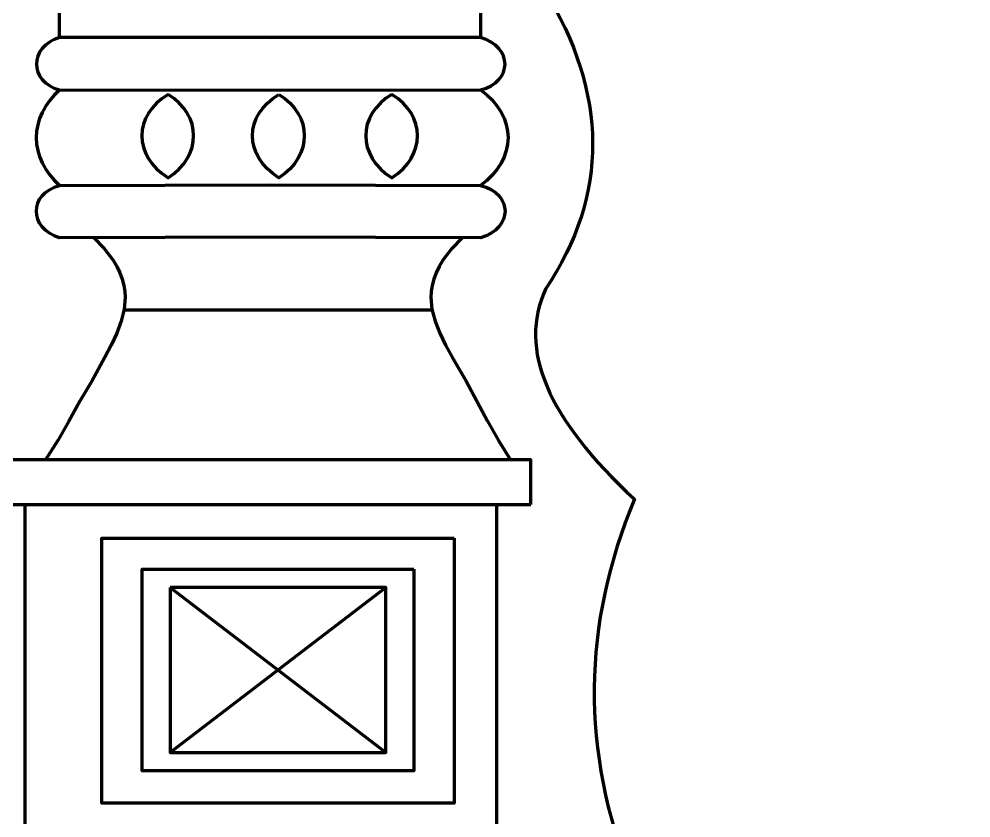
# Model space of a CAD drawing. Header units: millimetres. Extents: x -607 to 1451, y -798 to 283.
# Drawn here: x 371.41 to 386.65, y -699.78 to -686.98 of the extents above; entities that cross this region are included whole.
import ezdxf

# ---------------------------------------------------------------- set-up
doc = ezdxf.new("R2010")
doc.units = ezdxf.units.MM
doc.header["$MEASUREMENT"] = 0
doc.layers.add('layer 1', color=7, linetype='Continuous')

msp = doc.modelspace()

# ---------------------------------------------------------------- linework, layer by layer
at = {"layer": 'layer 1', "color": 242, "lineweight": 100}
msp.add_open_spline([(351.9483, -627.5361), (352.855, -627.7111), (354.0205, -628.4285), (355.4453, -629.6881), (355.4453, -629.6881), (358.411, -629.7307), (360.8318, -630.8068), (362.708, -632.9161), (362.708, -632.9161), (363.9033, -631.6333), (366.6291, -632.261), (370.8855, -634.7991), (370.8855, -634.7991), (373.2627, -634.0767), (375.6297, -635.1888), (377.9869, -638.1346), (377.9869, -638.1346), (379.2325, -637.4193), (380.5593, -637.1325), (381.968, -637.2738), (381.968, -637.2738), (383.305, -637.0509), (384.5959, -637.6786), (385.8415, -639.1567), (385.8415, -639.1567), (386.6541, -640.6716), (386.2237, -642.0527), (384.5504, -643.2993), (384.5504, -643.2993), (382.3628, -647.9976), (381.2686, -650.3469), (381.2686, -650.3469), (381.2686, -650.3469), (380.4079, -650.311), (379.9774, -650.2931), (379.9774, -650.2931), (379.9774, -650.2931), (379.9416, -652.1938), (379.9236, -653.1443), (379.9236, -653.1443), (379.9236, -653.1443), (381.5377, -653.1443), (382.3446, -653.1443), (382.3446, -653.1443), (382.3446, -653.1443), (380.1895, -656.34), (379.3645, -658.4829), (379.87, -659.5733), (379.87, -659.5733), (379.8341, -677.524), (379.8162, -686.4993), (379.8162, -686.4993), (379.8162, -686.4993), (380.8475, -688.1898), (380.8565, -689.7948), (379.8431, -691.3142), (379.8431, -691.3142), (379.3993, -692.269), (379.8745, -693.3898), (381.2688, -694.6767), (381.2688, -694.6767), (380.426, -696.6808), (380.4078, -698.7073), (381.215, -700.7559), (381.215, -700.7559), (380.7611, -705.5632), (378.6986, -708.827), (375.0281, -710.5473), (375.0281, -710.5473), (372.2888, -709.6156), (370.4417, -707.0513), (369.4868, -702.854), (369.4868, -702.854), (357.6152, -702.7464), (351.6793, -702.6928), (351.6793, -702.6928)], degree=3, knots=[0, 0, 0, 0, 0.05, 0.05, 0.05, 0.05, 0.1, 0.1, 0.1, 0.1, 0.15, 0.15, 0.15, 0.15, 0.2, 0.2, 0.2, 0.2, 0.25, 0.25, 0.25, 0.25, 0.3, 0.3, 0.3, 0.3, 0.35, 0.35, 0.35, 0.35, 0.4, 0.4, 0.4, 0.4, 0.45, 0.45, 0.45, 0.45, 0.5, 0.5, 0.5, 0.5, 0.55, 0.55, 0.55, 0.55, 0.6, 0.6, 0.6, 0.6, 0.65, 0.65, 0.65, 0.65, 0.7, 0.7, 0.7, 0.7, 0.75, 0.75, 0.75, 0.75, 0.8, 0.8, 0.8, 0.8, 0.85, 0.85, 0.85, 0.85, 0.9, 0.9, 0.9, 0.9, 1, 1, 1, 1], dxfattribs=at)
at = {"layer": 'layer 1', "lineweight": 100}
for points, knots in [([(378.7994, -687.281), (378.7994, -687.281), (372.0612, -687.281), (372.0612, -687.281), (372.0612, -687.281), (372.0612, -687.281), (372.0612, -661.7384), (372.0612, -661.7384), (372.0612, -661.7384), (372.0612, -661.7384), (378.7992, -661.7384), (378.7992, -661.7384), (378.7992, -661.7384), (378.7992, -661.7384), (378.7992, -687.281), (378.7992, -687.281)], [0, 0, 0, 0, 0.2, 0.2, 0.2, 0.2, 0.4, 0.4, 0.4, 0.4, 0.6, 0.6, 0.6, 0.6, 1, 1, 1, 1]), ([(372.0612, -687.281), (372.0612, -687.281), (375.4373, -687.2882), (375.4373, -687.2882), (375.4373, -687.2882), (375.4373, -687.2882), (378.7992, -687.281), (378.7992, -687.281), (378.7992, -687.281), (378.7992, -687.281), (378.8918, -687.3131), (378.8918, -687.3131), (378.8918, -687.3131), (378.8918, -687.3131), (378.972, -687.3536), (378.972, -687.3536), (378.972, -687.3536), (378.972, -687.3536), (379.0399, -687.4015), (379.0399, -687.4015), (379.0399, -687.4015), (379.0399, -687.4015), (379.0953, -687.4555), (379.0953, -687.4555), (379.0953, -687.4555), (379.0953, -687.4555), (379.1386, -687.5143), (379.1386, -687.5143), (379.1386, -687.5143), (379.1386, -687.5143), (379.1694, -687.5767), (379.1694, -687.5767), (379.1694, -687.5767), (379.1694, -687.5767), (379.1879, -687.6413), (379.1879, -687.6413), (379.1879, -687.6413), (379.1879, -687.6413), (379.1941, -687.7071), (379.1941, -687.7071), (379.1941, -687.7071), (379.1941, -687.7071), (379.1879, -687.7726), (379.1879, -687.7726), (379.1879, -687.7726), (379.1879, -687.7726), (379.1694, -687.8366), (379.1694, -687.8366), (379.1694, -687.8366), (379.1694, -687.8366), (379.1386, -687.8981), (379.1386, -687.8981), (379.1386, -687.8981), (379.1386, -687.8981), (379.0953, -687.9554), (379.0953, -687.9554), (379.0953, -687.9554), (379.0953, -687.9554), (379.0399, -688.0075), (379.0399, -688.0075), (379.0399, -688.0075), (379.0399, -688.0075), (378.972, -688.0532), (378.972, -688.0532), (378.972, -688.0532), (378.972, -688.0532), (378.8918, -688.0912), (378.8918, -688.0912), (378.8918, -688.0912), (378.8918, -688.0912), (378.7992, -688.12), (378.7992, -688.12), (378.7992, -688.12), (378.7992, -688.12), (375.4373, -688.126), (375.4373, -688.126), (375.4373, -688.126), (375.4373, -688.126), (372.0612, -688.12), (372.0612, -688.12), (372.0612, -688.12), (372.0612, -688.12), (371.9744, -688.0901), (371.9744, -688.0901), (371.9744, -688.0901), (371.9744, -688.0901), (371.8991, -688.0515), (371.8991, -688.0515), (371.8991, -688.0515), (371.8991, -688.0515), (371.8354, -688.0055), (371.8354, -688.0055), (371.8354, -688.0055), (371.8354, -688.0055), (371.7832, -687.9533), (371.7832, -687.9533), (371.7832, -687.9533), (371.7832, -687.9533), (371.7428, -687.8962), (371.7428, -687.8962), (371.7428, -687.8962), (371.7428, -687.8962), (371.7137, -687.8354), (371.7137, -687.8354), (371.7137, -687.8354), (371.7137, -687.8354), (371.6964, -687.772), (371.6964, -687.772), (371.6964, -687.772), (371.6964, -687.772), (371.6906, -687.7071), (371.6906, -687.7071), (371.6906, -687.7071), (371.6906, -687.7071), (371.6964, -687.642), (371.6964, -687.642), (371.6964, -687.642), (371.6964, -687.642), (371.7137, -687.578), (371.7137, -687.578), (371.7137, -687.578), (371.7137, -687.578), (371.7428, -687.5161), (371.7428, -687.5161), (371.7428, -687.5161), (371.7428, -687.5161), (371.7832, -687.4576), (371.7832, -687.4576), (371.7832, -687.4576), (371.7832, -687.4576), (371.8354, -687.4036), (371.8354, -687.4036), (371.8354, -687.4036), (371.8354, -687.4036), (371.8991, -687.3553), (371.8991, -687.3553), (371.8991, -687.3553), (371.8991, -687.3553), (371.9744, -687.3142), (371.9744, -687.3142), (371.9744, -687.3142), (371.9744, -687.3142), (372.0612, -687.281), (372.0612, -687.281)], [0, 0, 0, 0, 0.027027, 0.027027, 0.027027, 0.027027, 0.0540541, 0.0540541, 0.0540541, 0.0540541, 0.0810811, 0.0810811, 0.0810811, 0.0810811, 0.1081081, 0.1081081, 0.1081081, 0.1081081, 0.1351351, 0.1351351, 0.1351351, 0.1351351, 0.1621622, 0.1621622, 0.1621622, 0.1621622, 0.1891892, 0.1891892, 0.1891892, 0.1891892, 0.2162162, 0.2162162, 0.2162162, 0.2162162, 0.2432432, 0.2432432, 0.2432432, 0.2432432, 0.2702703, 0.2702703, 0.2702703, 0.2702703, 0.2972973, 0.2972973, 0.2972973, 0.2972973, 0.3243243, 0.3243243, 0.3243243, 0.3243243, 0.3513514, 0.3513514, 0.3513514, 0.3513514, 0.3783784, 0.3783784, 0.3783784, 0.3783784, 0.4054054, 0.4054054, 0.4054054, 0.4054054, 0.4324324, 0.4324324, 0.4324324, 0.4324324, 0.4594595, 0.4594595, 0.4594595, 0.4594595, 0.4864865, 0.4864865, 0.4864865, 0.4864865, 0.5135135, 0.5135135, 0.5135135, 0.5135135, 0.5405405, 0.5405405, 0.5405405, 0.5405405, 0.5675676, 0.5675676, 0.5675676, 0.5675676, 0.5945946, 0.5945946, 0.5945946, 0.5945946, 0.6216216, 0.6216216, 0.6216216, 0.6216216, 0.6486486, 0.6486486, 0.6486486, 0.6486486, 0.6756757, 0.6756757, 0.6756757, 0.6756757, 0.7027027, 0.7027027, 0.7027027, 0.7027027, 0.7297297, 0.7297297, 0.7297297, 0.7297297, 0.7567568, 0.7567568, 0.7567568, 0.7567568, 0.7837838, 0.7837838, 0.7837838, 0.7837838, 0.8108108, 0.8108108, 0.8108108, 0.8108108, 0.8378378, 0.8378378, 0.8378378, 0.8378378, 0.8648649, 0.8648649, 0.8648649, 0.8648649, 0.8918919, 0.8918919, 0.8918919, 0.8918919, 0.9189189, 0.9189189, 0.9189189, 0.9189189, 0.9459459, 0.9459459, 0.9459459, 0.9459459, 1, 1, 1, 1]), ([(372.0612, -688.12), (372.0612, -688.12), (371.9742, -688.2044), (371.9742, -688.2044), (371.9742, -688.2044), (371.9742, -688.2044), (371.8988, -688.2932), (371.8988, -688.2932), (371.8988, -688.2932), (371.8988, -688.2932), (371.835, -688.3858), (371.835, -688.3858), (371.835, -688.3858), (371.835, -688.3858), (371.7828, -688.4816), (371.7828, -688.4816), (371.7828, -688.4816), (371.7828, -688.4816), (371.7422, -688.58), (371.7422, -688.58), (371.7422, -688.58), (371.7422, -688.58), (371.7132, -688.6804), (371.7132, -688.6804), (371.7132, -688.6804), (371.7132, -688.6804), (371.6958, -688.782), (371.6958, -688.782), (371.6958, -688.782), (371.6958, -688.782), (371.69, -688.8843), (371.69, -688.8843), (371.69, -688.8843), (371.69, -688.8843), (371.6958, -688.9867), (371.6958, -688.9867), (371.6958, -688.9867), (371.6958, -688.9867), (371.7132, -689.0884), (371.7132, -689.0884), (371.7132, -689.0884), (371.7132, -689.0884), (371.7422, -689.1888), (371.7422, -689.1888), (371.7422, -689.1888), (371.7422, -689.1888), (371.7828, -689.2875), (371.7828, -689.2875), (371.7828, -689.2875), (371.7828, -689.2875), (371.835, -689.3835), (371.835, -689.3835), (371.835, -689.3835), (371.835, -689.3835), (371.8988, -689.4764), (371.8988, -689.4764), (371.8988, -689.4764), (371.8988, -689.4764), (371.9742, -689.5656), (371.9742, -689.5656), (371.9742, -689.5656), (371.9742, -689.5656), (372.0612, -689.6502), (372.0612, -689.6502)], [0, 0, 0, 0, 0.0588235, 0.0588235, 0.0588235, 0.0588235, 0.1176471, 0.1176471, 0.1176471, 0.1176471, 0.1764706, 0.1764706, 0.1764706, 0.1764706, 0.2352941, 0.2352941, 0.2352941, 0.2352941, 0.2941176, 0.2941176, 0.2941176, 0.2941176, 0.3529412, 0.3529412, 0.3529412, 0.3529412, 0.4117647, 0.4117647, 0.4117647, 0.4117647, 0.4705882, 0.4705882, 0.4705882, 0.4705882, 0.5294118, 0.5294118, 0.5294118, 0.5294118, 0.5882353, 0.5882353, 0.5882353, 0.5882353, 0.6470588, 0.6470588, 0.6470588, 0.6470588, 0.7058824, 0.7058824, 0.7058824, 0.7058824, 0.7647059, 0.7647059, 0.7647059, 0.7647059, 0.8235294, 0.8235294, 0.8235294, 0.8235294, 0.8823529, 0.8823529, 0.8823529, 0.8823529, 1, 1, 1, 1]), ([(373.8021, -688.1942), (373.8021, -688.1942), (373.8974, -688.2603), (373.8974, -688.2603), (373.8974, -688.2603), (373.8974, -688.2603), (373.9799, -688.3329), (373.9799, -688.3329), (373.9799, -688.3329), (373.9799, -688.3329), (374.0497, -688.411), (374.0497, -688.411), (374.0497, -688.411), (374.0497, -688.411), (374.1068, -688.4938), (374.1068, -688.4938), (374.1068, -688.4938), (374.1068, -688.4938), (374.1513, -688.5804), (374.1513, -688.5804), (374.1513, -688.5804), (374.1513, -688.5804), (374.183, -688.67), (374.183, -688.67), (374.183, -688.67), (374.183, -688.67), (374.2021, -688.7615), (374.2021, -688.7615), (374.2021, -688.7615), (374.2021, -688.7615), (374.2084, -688.8541), (374.2084, -688.8541), (374.2084, -688.8541), (374.2084, -688.8541), (374.2021, -688.9468), (374.2021, -688.9468), (374.2021, -688.9468), (374.2021, -688.9468), (374.183, -689.0389), (374.183, -689.0389), (374.183, -689.0389), (374.183, -689.0389), (374.1513, -689.1294), (374.1513, -689.1294), (374.1513, -689.1294), (374.1513, -689.1294), (374.1068, -689.2174), (374.1068, -689.2174), (374.1068, -689.2174), (374.1068, -689.2174), (374.0497, -689.3021), (374.0497, -689.3021), (374.0497, -689.3021), (374.0497, -689.3021), (373.9799, -689.3824), (373.9799, -689.3824), (373.9799, -689.3824), (373.9799, -689.3824), (373.8974, -689.4576), (373.8974, -689.4576), (373.8974, -689.4576), (373.8974, -689.4576), (373.8021, -689.5268), (373.8021, -689.5268), (373.8021, -689.5268), (373.8021, -689.5268), (373.7027, -689.4576), (373.7027, -689.4576), (373.7027, -689.4576), (373.7027, -689.4576), (373.6165, -689.3824), (373.6165, -689.3824), (373.6165, -689.3824), (373.6165, -689.3824), (373.5437, -689.3021), (373.5437, -689.3021), (373.5437, -689.3021), (373.5437, -689.3021), (373.4839, -689.2174), (373.4839, -689.2174), (373.4839, -689.2174), (373.4839, -689.2174), (373.4375, -689.1294), (373.4375, -689.1294), (373.4375, -689.1294), (373.4375, -689.1294), (373.4044, -689.0389), (373.4044, -689.0389), (373.4044, -689.0389), (373.4044, -689.0389), (373.3846, -688.9468), (373.3846, -688.9468), (373.3846, -688.9468), (373.3846, -688.9468), (373.3778, -688.8541), (373.3778, -688.8541), (373.3778, -688.8541), (373.3778, -688.8541), (373.3846, -688.7615), (373.3846, -688.7615), (373.3846, -688.7615), (373.3846, -688.7615), (373.4044, -688.67), (373.4044, -688.67), (373.4044, -688.67), (373.4044, -688.67), (373.4375, -688.5804), (373.4375, -688.5804), (373.4375, -688.5804), (373.4375, -688.5804), (373.4839, -688.4938), (373.4839, -688.4938), (373.4839, -688.4938), (373.4839, -688.4938), (373.5437, -688.411), (373.5437, -688.411), (373.5437, -688.411), (373.5437, -688.411), (373.6165, -688.3329), (373.6165, -688.3329), (373.6165, -688.3329), (373.6165, -688.3329), (373.7027, -688.2603), (373.7027, -688.2603), (373.7027, -688.2603), (373.7027, -688.2603), (373.8021, -688.1942), (373.8021, -688.1942)], [0, 0, 0, 0, 0.030303, 0.030303, 0.030303, 0.030303, 0.0606061, 0.0606061, 0.0606061, 0.0606061, 0.0909091, 0.0909091, 0.0909091, 0.0909091, 0.1212121, 0.1212121, 0.1212121, 0.1212121, 0.1515152, 0.1515152, 0.1515152, 0.1515152, 0.1818182, 0.1818182, 0.1818182, 0.1818182, 0.2121212, 0.2121212, 0.2121212, 0.2121212, 0.2424242, 0.2424242, 0.2424242, 0.2424242, 0.2727273, 0.2727273, 0.2727273, 0.2727273, 0.3030303, 0.3030303, 0.3030303, 0.3030303, 0.3333333, 0.3333333, 0.3333333, 0.3333333, 0.3636364, 0.3636364, 0.3636364, 0.3636364, 0.3939394, 0.3939394, 0.3939394, 0.3939394, 0.4242424, 0.4242424, 0.4242424, 0.4242424, 0.4545455, 0.4545455, 0.4545455, 0.4545455, 0.4848485, 0.4848485, 0.4848485, 0.4848485, 0.5151515, 0.5151515, 0.5151515, 0.5151515, 0.5454545, 0.5454545, 0.5454545, 0.5454545, 0.5757576, 0.5757576, 0.5757576, 0.5757576, 0.6060606, 0.6060606, 0.6060606, 0.6060606, 0.6363636, 0.6363636, 0.6363636, 0.6363636, 0.6666667, 0.6666667, 0.6666667, 0.6666667, 0.6969697, 0.6969697, 0.6969697, 0.6969697, 0.7272727, 0.7272727, 0.7272727, 0.7272727, 0.7575758, 0.7575758, 0.7575758, 0.7575758, 0.7878788, 0.7878788, 0.7878788, 0.7878788, 0.8181818, 0.8181818, 0.8181818, 0.8181818, 0.8484848, 0.8484848, 0.8484848, 0.8484848, 0.8787879, 0.8787879, 0.8787879, 0.8787879, 0.9090909, 0.9090909, 0.9090909, 0.9090909, 0.9393939, 0.9393939, 0.9393939, 0.9393939, 1, 1, 1, 1]), ([(375.5754, -688.1942), (375.5754, -688.1942), (375.6702, -688.2603), (375.6702, -688.2603), (375.6702, -688.2603), (375.6702, -688.2603), (375.7523, -688.3329), (375.7523, -688.3329), (375.7523, -688.3329), (375.7523, -688.3329), (375.822, -688.411), (375.822, -688.411), (375.822, -688.411), (375.822, -688.411), (375.8789, -688.4938), (375.8789, -688.4938), (375.8789, -688.4938), (375.8789, -688.4938), (375.9231, -688.5804), (375.9231, -688.5804), (375.9231, -688.5804), (375.9231, -688.5804), (375.9549, -688.67), (375.9549, -688.67), (375.9549, -688.67), (375.9549, -688.67), (375.9738, -688.7615), (375.9738, -688.7615), (375.9738, -688.7615), (375.9738, -688.7615), (375.9801, -688.8541), (375.9801, -688.8541), (375.9801, -688.8541), (375.9801, -688.8541), (375.9738, -688.9468), (375.9738, -688.9468), (375.9738, -688.9468), (375.9738, -688.9468), (375.9549, -689.0389), (375.9549, -689.0389), (375.9549, -689.0389), (375.9549, -689.0389), (375.9231, -689.1294), (375.9231, -689.1294), (375.9231, -689.1294), (375.9231, -689.1294), (375.8789, -689.2174), (375.8789, -689.2174), (375.8789, -689.2174), (375.8789, -689.2174), (375.822, -689.3021), (375.822, -689.3021), (375.822, -689.3021), (375.822, -689.3021), (375.7523, -689.3824), (375.7523, -689.3824), (375.7523, -689.3824), (375.7523, -689.3824), (375.6702, -689.4576), (375.6702, -689.4576), (375.6702, -689.4576), (375.6702, -689.4576), (375.5753, -689.5268), (375.5753, -689.5268), (375.5753, -689.5268), (375.5753, -689.5268), (375.4755, -689.4576), (375.4755, -689.4576), (375.4755, -689.4576), (375.4755, -689.4576), (375.389, -689.3824), (375.389, -689.3824), (375.389, -689.3824), (375.389, -689.3824), (375.3159, -689.3021), (375.3159, -689.3021), (375.3159, -689.3021), (375.3159, -689.3021), (375.256, -689.2174), (375.256, -689.2174), (375.256, -689.2174), (375.256, -689.2174), (375.2094, -689.1294), (375.2094, -689.1294), (375.2094, -689.1294), (375.2094, -689.1294), (375.1762, -689.0389), (375.1762, -689.0389), (375.1762, -689.0389), (375.1762, -689.0389), (375.1562, -688.9468), (375.1562, -688.9468), (375.1562, -688.9468), (375.1562, -688.9468), (375.1495, -688.8541), (375.1495, -688.8541), (375.1495, -688.8541), (375.1495, -688.8541), (375.1562, -688.7615), (375.1562, -688.7615), (375.1562, -688.7615), (375.1562, -688.7615), (375.1762, -688.67), (375.1762, -688.67), (375.1762, -688.67), (375.1762, -688.67), (375.2094, -688.5804), (375.2094, -688.5804), (375.2094, -688.5804), (375.2094, -688.5804), (375.256, -688.4938), (375.256, -688.4938), (375.256, -688.4938), (375.256, -688.4938), (375.3159, -688.411), (375.3159, -688.411), (375.3159, -688.411), (375.3159, -688.411), (375.389, -688.3329), (375.389, -688.3329), (375.389, -688.3329), (375.389, -688.3329), (375.4755, -688.2603), (375.4755, -688.2603), (375.4755, -688.2603), (375.4755, -688.2603), (375.5753, -688.1942), (375.5753, -688.1942)], [0, 0, 0, 0, 0.030303, 0.030303, 0.030303, 0.030303, 0.0606061, 0.0606061, 0.0606061, 0.0606061, 0.0909091, 0.0909091, 0.0909091, 0.0909091, 0.1212121, 0.1212121, 0.1212121, 0.1212121, 0.1515152, 0.1515152, 0.1515152, 0.1515152, 0.1818182, 0.1818182, 0.1818182, 0.1818182, 0.2121212, 0.2121212, 0.2121212, 0.2121212, 0.2424242, 0.2424242, 0.2424242, 0.2424242, 0.2727273, 0.2727273, 0.2727273, 0.2727273, 0.3030303, 0.3030303, 0.3030303, 0.3030303, 0.3333333, 0.3333333, 0.3333333, 0.3333333, 0.3636364, 0.3636364, 0.3636364, 0.3636364, 0.3939394, 0.3939394, 0.3939394, 0.3939394, 0.4242424, 0.4242424, 0.4242424, 0.4242424, 0.4545455, 0.4545455, 0.4545455, 0.4545455, 0.4848485, 0.4848485, 0.4848485, 0.4848485, 0.5151515, 0.5151515, 0.5151515, 0.5151515, 0.5454545, 0.5454545, 0.5454545, 0.5454545, 0.5757576, 0.5757576, 0.5757576, 0.5757576, 0.6060606, 0.6060606, 0.6060606, 0.6060606, 0.6363636, 0.6363636, 0.6363636, 0.6363636, 0.6666667, 0.6666667, 0.6666667, 0.6666667, 0.6969697, 0.6969697, 0.6969697, 0.6969697, 0.7272727, 0.7272727, 0.7272727, 0.7272727, 0.7575758, 0.7575758, 0.7575758, 0.7575758, 0.7878788, 0.7878788, 0.7878788, 0.7878788, 0.8181818, 0.8181818, 0.8181818, 0.8181818, 0.8484848, 0.8484848, 0.8484848, 0.8484848, 0.8787879, 0.8787879, 0.8787879, 0.8787879, 0.9090909, 0.9090909, 0.9090909, 0.9090909, 0.9393939, 0.9393939, 0.9393939, 0.9393939, 1, 1, 1, 1]), ([(377.3807, -688.1942), (377.3807, -688.1942), (377.4777, -688.2603), (377.4777, -688.2603), (377.4777, -688.2603), (377.4777, -688.2603), (377.5617, -688.3329), (377.5617, -688.3329), (377.5617, -688.3329), (377.5617, -688.3329), (377.6327, -688.411), (377.6327, -688.411), (377.6327, -688.411), (377.6327, -688.411), (377.6909, -688.4938), (377.6909, -688.4938), (377.6909, -688.4938), (377.6909, -688.4938), (377.7361, -688.5804), (377.7361, -688.5804), (377.7361, -688.5804), (377.7361, -688.5804), (377.7685, -688.67), (377.7685, -688.67), (377.7685, -688.67), (377.7685, -688.67), (377.7878, -688.7615), (377.7878, -688.7615), (377.7878, -688.7615), (377.7878, -688.7615), (377.7942, -688.8541), (377.7942, -688.8541), (377.7942, -688.8541), (377.7942, -688.8541), (377.7878, -688.9468), (377.7878, -688.9468), (377.7878, -688.9468), (377.7878, -688.9468), (377.7685, -689.0389), (377.7685, -689.0389), (377.7685, -689.0389), (377.7685, -689.0389), (377.7361, -689.1294), (377.7361, -689.1294), (377.7361, -689.1294), (377.7361, -689.1294), (377.6909, -689.2174), (377.6909, -689.2174), (377.6909, -689.2174), (377.6909, -689.2174), (377.6327, -689.3021), (377.6327, -689.3021), (377.6327, -689.3021), (377.6327, -689.3021), (377.5617, -689.3824), (377.5617, -689.3824), (377.5617, -689.3824), (377.5617, -689.3824), (377.4777, -689.4576), (377.4777, -689.4576), (377.4777, -689.4576), (377.4777, -689.4576), (377.3807, -689.5268), (377.3807, -689.5268), (377.3807, -689.5268), (377.3807, -689.5268), (377.2829, -689.4576), (377.2829, -689.4576), (377.2829, -689.4576), (377.2829, -689.4576), (377.1983, -689.3824), (377.1983, -689.3824), (377.1983, -689.3824), (377.1983, -689.3824), (377.1266, -689.3021), (377.1266, -689.3021), (377.1266, -689.3021), (377.1266, -689.3021), (377.068, -689.2174), (377.068, -689.2174), (377.068, -689.2174), (377.068, -689.2174), (377.0223, -689.1294), (377.0223, -689.1294), (377.0223, -689.1294), (377.0223, -689.1294), (376.9898, -689.0389), (376.9898, -689.0389), (376.9898, -689.0389), (376.9898, -689.0389), (376.9702, -688.9468), (376.9702, -688.9468), (376.9702, -688.9468), (376.9702, -688.9468), (376.9637, -688.8541), (376.9637, -688.8541), (376.9637, -688.8541), (376.9637, -688.8541), (376.9702, -688.7615), (376.9702, -688.7615), (376.9702, -688.7615), (376.9702, -688.7615), (376.9898, -688.67), (376.9898, -688.67), (376.9898, -688.67), (376.9898, -688.67), (377.0223, -688.5804), (377.0223, -688.5804), (377.0223, -688.5804), (377.0223, -688.5804), (377.068, -688.4938), (377.068, -688.4938), (377.068, -688.4938), (377.068, -688.4938), (377.1266, -688.411), (377.1266, -688.411), (377.1266, -688.411), (377.1266, -688.411), (377.1983, -688.3329), (377.1983, -688.3329), (377.1983, -688.3329), (377.1983, -688.3329), (377.2829, -688.2603), (377.2829, -688.2603), (377.2829, -688.2603), (377.2829, -688.2603), (377.3807, -688.1942), (377.3807, -688.1942)], [0, 0, 0, 0, 0.030303, 0.030303, 0.030303, 0.030303, 0.0606061, 0.0606061, 0.0606061, 0.0606061, 0.0909091, 0.0909091, 0.0909091, 0.0909091, 0.1212121, 0.1212121, 0.1212121, 0.1212121, 0.1515152, 0.1515152, 0.1515152, 0.1515152, 0.1818182, 0.1818182, 0.1818182, 0.1818182, 0.2121212, 0.2121212, 0.2121212, 0.2121212, 0.2424242, 0.2424242, 0.2424242, 0.2424242, 0.2727273, 0.2727273, 0.2727273, 0.2727273, 0.3030303, 0.3030303, 0.3030303, 0.3030303, 0.3333333, 0.3333333, 0.3333333, 0.3333333, 0.3636364, 0.3636364, 0.3636364, 0.3636364, 0.3939394, 0.3939394, 0.3939394, 0.3939394, 0.4242424, 0.4242424, 0.4242424, 0.4242424, 0.4545455, 0.4545455, 0.4545455, 0.4545455, 0.4848485, 0.4848485, 0.4848485, 0.4848485, 0.5151515, 0.5151515, 0.5151515, 0.5151515, 0.5454545, 0.5454545, 0.5454545, 0.5454545, 0.5757576, 0.5757576, 0.5757576, 0.5757576, 0.6060606, 0.6060606, 0.6060606, 0.6060606, 0.6363636, 0.6363636, 0.6363636, 0.6363636, 0.6666667, 0.6666667, 0.6666667, 0.6666667, 0.6969697, 0.6969697, 0.6969697, 0.6969697, 0.7272727, 0.7272727, 0.7272727, 0.7272727, 0.7575758, 0.7575758, 0.7575758, 0.7575758, 0.7878788, 0.7878788, 0.7878788, 0.7878788, 0.8181818, 0.8181818, 0.8181818, 0.8181818, 0.8484848, 0.8484848, 0.8484848, 0.8484848, 0.8787879, 0.8787879, 0.8787879, 0.8787879, 0.9090909, 0.9090909, 0.9090909, 0.9090909, 0.9393939, 0.9393939, 0.9393939, 0.9393939, 1, 1, 1, 1]), ([(378.7994, -688.12), (378.7994, -688.12), (378.9031, -688.2006), (378.9031, -688.2006), (378.9031, -688.2006), (378.9031, -688.2006), (378.993, -688.2871), (378.993, -688.2871), (378.993, -688.2871), (378.993, -688.2871), (379.0691, -688.3788), (379.0691, -688.3788), (379.0691, -688.3788), (379.0691, -688.3788), (379.1313, -688.4748), (379.1313, -688.4748), (379.1313, -688.4748), (379.1313, -688.4748), (379.1797, -688.5741), (379.1797, -688.5741), (379.1797, -688.5741), (379.1797, -688.5741), (379.2145, -688.6761), (379.2145, -688.6761), (379.2145, -688.6761), (379.2145, -688.6761), (379.2351, -688.7798), (379.2351, -688.7798), (379.2351, -688.7798), (379.2351, -688.7798), (379.2421, -688.8843), (379.2421, -688.8843), (379.2421, -688.8843), (379.2421, -688.8843), (379.2351, -688.9889), (379.2351, -688.9889), (379.2351, -688.9889), (379.2351, -688.9889), (379.2145, -689.0927), (379.2145, -689.0927), (379.2145, -689.0927), (379.2145, -689.0927), (379.1797, -689.1947), (379.1797, -689.1947), (379.1797, -689.1947), (379.1797, -689.1947), (379.1313, -689.2943), (379.1313, -689.2943), (379.1313, -689.2943), (379.1313, -689.2943), (379.0691, -689.3905), (379.0691, -689.3905), (379.0691, -689.3905), (379.0691, -689.3905), (378.993, -689.4824), (378.993, -689.4824), (378.993, -689.4824), (378.993, -689.4824), (378.9031, -689.5693), (378.9031, -689.5693), (378.9031, -689.5693), (378.9031, -689.5693), (378.7992, -689.6502), (378.7992, -689.6502)], [0, 0, 0, 0, 0.0588235, 0.0588235, 0.0588235, 0.0588235, 0.1176471, 0.1176471, 0.1176471, 0.1176471, 0.1764706, 0.1764706, 0.1764706, 0.1764706, 0.2352941, 0.2352941, 0.2352941, 0.2352941, 0.2941176, 0.2941176, 0.2941176, 0.2941176, 0.3529412, 0.3529412, 0.3529412, 0.3529412, 0.4117647, 0.4117647, 0.4117647, 0.4117647, 0.4705882, 0.4705882, 0.4705882, 0.4705882, 0.5294118, 0.5294118, 0.5294118, 0.5294118, 0.5882353, 0.5882353, 0.5882353, 0.5882353, 0.6470588, 0.6470588, 0.6470588, 0.6470588, 0.7058824, 0.7058824, 0.7058824, 0.7058824, 0.7647059, 0.7647059, 0.7647059, 0.7647059, 0.8235294, 0.8235294, 0.8235294, 0.8235294, 0.8823529, 0.8823529, 0.8823529, 0.8823529, 1, 1, 1, 1]), ([(372.0612, -689.6501), (372.0612, -689.6501), (375.4373, -689.6426), (375.4373, -689.6426), (375.4373, -689.6426), (375.4373, -689.6426), (378.7992, -689.6502), (378.7992, -689.6502), (378.7992, -689.6502), (378.7992, -689.6502), (378.8918, -689.6787), (378.8918, -689.6787), (378.8918, -689.6787), (378.8918, -689.6787), (378.972, -689.7163), (378.972, -689.7163), (378.972, -689.7163), (378.972, -689.7163), (379.0399, -689.7617), (379.0399, -689.7617), (379.0399, -689.7617), (379.0399, -689.7617), (379.0953, -689.8136), (379.0953, -689.8136), (379.0953, -689.8136), (379.0953, -689.8136), (379.1386, -689.8709), (379.1386, -689.8709), (379.1386, -689.8709), (379.1386, -689.8709), (379.1694, -689.9321), (379.1694, -689.9321), (379.1694, -689.9321), (379.1694, -689.9321), (379.1879, -689.996), (379.1879, -689.996), (379.1879, -689.996), (379.1879, -689.996), (379.1941, -690.0615), (379.1941, -690.0615), (379.1941, -690.0615), (379.1941, -690.0615), (379.1879, -690.1273), (379.1879, -690.1273), (379.1879, -690.1273), (379.1879, -690.1273), (379.1694, -690.192), (379.1694, -690.192), (379.1694, -690.192), (379.1694, -690.192), (379.1386, -690.2546), (379.1386, -690.2546), (379.1386, -690.2546), (379.1386, -690.2546), (379.0953, -690.3135), (379.0953, -690.3135), (379.0953, -690.3135), (379.0953, -690.3135), (379.0399, -690.3678), (379.0399, -690.3678), (379.0399, -690.3678), (379.0399, -690.3678), (378.972, -690.416), (378.972, -690.416), (378.972, -690.416), (378.972, -690.416), (378.8918, -690.4569), (378.8918, -690.4569), (378.8918, -690.4569), (378.8918, -690.4569), (378.7992, -690.4892), (378.7992, -690.4892), (378.7992, -690.4892), (378.7992, -690.4892), (375.4373, -690.4804), (375.4373, -690.4804), (375.4373, -690.4804), (375.4373, -690.4804), (372.0612, -690.4892), (372.0612, -690.4892), (372.0612, -690.4892), (372.0612, -690.4892), (371.9744, -690.4558), (371.9744, -690.4558), (371.9744, -690.4558), (371.9744, -690.4558), (371.8991, -690.4142), (371.8991, -690.4142), (371.8991, -690.4142), (371.8991, -690.4142), (371.8354, -690.3657), (371.8354, -690.3657), (371.8354, -690.3657), (371.8354, -690.3657), (371.7832, -690.3115), (371.7832, -690.3115), (371.7832, -690.3115), (371.7832, -690.3115), (371.7428, -690.2528), (371.7428, -690.2528), (371.7428, -690.2528), (371.7428, -690.2528), (371.7137, -690.1907), (371.7137, -690.1907), (371.7137, -690.1907), (371.7137, -690.1907), (371.6964, -690.1266), (371.6964, -690.1266), (371.6964, -690.1266), (371.6964, -690.1266), (371.6906, -690.0615), (371.6906, -690.0615), (371.6906, -690.0615), (371.6906, -690.0615), (371.6964, -689.9967), (371.6964, -689.9967), (371.6964, -689.9967), (371.6964, -689.9967), (371.7137, -689.9333), (371.7137, -689.9333), (371.7137, -689.9333), (371.7137, -689.9333), (371.7428, -689.8726), (371.7428, -689.8726), (371.7428, -689.8726), (371.7428, -689.8726), (371.7832, -689.8157), (371.7832, -689.8157), (371.7832, -689.8157), (371.7832, -689.8157), (371.8354, -689.7638), (371.8354, -689.7638), (371.8354, -689.7638), (371.8354, -689.7638), (371.8991, -689.7181), (371.8991, -689.7181), (371.8991, -689.7181), (371.8991, -689.7181), (371.9744, -689.6799), (371.9744, -689.6799), (371.9744, -689.6799), (371.9744, -689.6799), (372.0612, -689.6502), (372.0612, -689.6502)], [0, 0, 0, 0, 0.027027, 0.027027, 0.027027, 0.027027, 0.0540541, 0.0540541, 0.0540541, 0.0540541, 0.0810811, 0.0810811, 0.0810811, 0.0810811, 0.1081081, 0.1081081, 0.1081081, 0.1081081, 0.1351351, 0.1351351, 0.1351351, 0.1351351, 0.1621622, 0.1621622, 0.1621622, 0.1621622, 0.1891892, 0.1891892, 0.1891892, 0.1891892, 0.2162162, 0.2162162, 0.2162162, 0.2162162, 0.2432432, 0.2432432, 0.2432432, 0.2432432, 0.2702703, 0.2702703, 0.2702703, 0.2702703, 0.2972973, 0.2972973, 0.2972973, 0.2972973, 0.3243243, 0.3243243, 0.3243243, 0.3243243, 0.3513514, 0.3513514, 0.3513514, 0.3513514, 0.3783784, 0.3783784, 0.3783784, 0.3783784, 0.4054054, 0.4054054, 0.4054054, 0.4054054, 0.4324324, 0.4324324, 0.4324324, 0.4324324, 0.4594595, 0.4594595, 0.4594595, 0.4594595, 0.4864865, 0.4864865, 0.4864865, 0.4864865, 0.5135135, 0.5135135, 0.5135135, 0.5135135, 0.5405405, 0.5405405, 0.5405405, 0.5405405, 0.5675676, 0.5675676, 0.5675676, 0.5675676, 0.5945946, 0.5945946, 0.5945946, 0.5945946, 0.6216216, 0.6216216, 0.6216216, 0.6216216, 0.6486486, 0.6486486, 0.6486486, 0.6486486, 0.6756757, 0.6756757, 0.6756757, 0.6756757, 0.7027027, 0.7027027, 0.7027027, 0.7027027, 0.7297297, 0.7297297, 0.7297297, 0.7297297, 0.7567568, 0.7567568, 0.7567568, 0.7567568, 0.7837838, 0.7837838, 0.7837838, 0.7837838, 0.8108108, 0.8108108, 0.8108108, 0.8108108, 0.8378378, 0.8378378, 0.8378378, 0.8378378, 0.8648649, 0.8648649, 0.8648649, 0.8648649, 0.8918919, 0.8918919, 0.8918919, 0.8918919, 0.9189189, 0.9189189, 0.9189189, 0.9189189, 0.9459459, 0.9459459, 0.9459459, 0.9459459, 1, 1, 1, 1]), ([(372.6093, -690.4892), (372.6093, -690.4892), (372.7775, -690.6606), (372.7775, -690.6606), (372.7775, -690.6606), (372.7775, -690.6606), (372.9203, -690.8482), (372.9203, -690.8482), (372.9203, -690.8482), (372.9203, -690.8482), (372.9792, -690.9468), (372.9792, -690.9468), (372.9792, -690.9468), (372.9792, -690.9468), (373.0284, -691.0477), (373.0284, -691.0477), (373.0284, -691.0477), (373.0284, -691.0477), (373.0667, -691.1503), (373.0667, -691.1503), (373.0667, -691.1503), (373.0667, -691.1503), (373.0929, -691.2543), (373.0929, -691.2543), (373.0929, -691.2543), (373.0929, -691.2543), (373.1084, -691.3488), (373.1084, -691.3488), (373.1084, -691.3488), (373.1084, -691.3488), (373.1137, -691.4437), (373.1137, -691.4437), (373.1137, -691.4437), (373.1137, -691.4437), (373.097, -691.6342), (373.097, -691.6342), (373.097, -691.6342), (373.097, -691.6342), (373.0494, -691.8255), (373.0494, -691.8255), (373.0494, -691.8255), (373.0494, -691.8255), (372.9774, -692.0175), (372.9774, -692.0175), (372.9774, -692.0175), (372.9774, -692.0175), (372.8877, -692.2095), (372.8877, -692.2095), (372.8877, -692.2095), (372.8877, -692.2095), (372.7866, -692.4016), (372.7866, -692.4016), (372.7866, -692.4016), (372.7866, -692.4016), (372.577, -692.7844), (372.577, -692.7844), (372.577, -692.7844), (372.577, -692.7844), (372.3886, -693.1058), (372.3886, -693.1058), (372.3886, -693.1058), (372.3886, -693.1058), (372.2124, -693.4236), (372.2124, -693.4236), (372.2124, -693.4236), (372.2124, -693.4236), (372.0332, -693.7365), (372.0332, -693.7365), (372.0332, -693.7365), (372.0332, -693.7365), (371.8355, -694.0431), (371.8355, -694.0431)], [0, 0, 0, 0, 0.0526316, 0.0526316, 0.0526316, 0.0526316, 0.1052632, 0.1052632, 0.1052632, 0.1052632, 0.1578947, 0.1578947, 0.1578947, 0.1578947, 0.2105263, 0.2105263, 0.2105263, 0.2105263, 0.2631579, 0.2631579, 0.2631579, 0.2631579, 0.3157895, 0.3157895, 0.3157895, 0.3157895, 0.3684211, 0.3684211, 0.3684211, 0.3684211, 0.4210526, 0.4210526, 0.4210526, 0.4210526, 0.4736842, 0.4736842, 0.4736842, 0.4736842, 0.5263158, 0.5263158, 0.5263158, 0.5263158, 0.5789474, 0.5789474, 0.5789474, 0.5789474, 0.6315789, 0.6315789, 0.6315789, 0.6315789, 0.6842105, 0.6842105, 0.6842105, 0.6842105, 0.7368421, 0.7368421, 0.7368421, 0.7368421, 0.7894737, 0.7894737, 0.7894737, 0.7894737, 0.8421053, 0.8421053, 0.8421053, 0.8421053, 0.8947368, 0.8947368, 0.8947368, 0.8947368, 1, 1, 1, 1]), ([(378.5091, -690.4892), (378.5091, -690.4892), (378.3433, -690.6606), (378.3433, -690.6606), (378.3433, -690.6606), (378.3433, -690.6606), (378.2013, -690.8482), (378.2013, -690.8482), (378.2013, -690.8482), (378.2013, -690.8482), (378.1421, -690.9468), (378.1421, -690.9468), (378.1421, -690.9468), (378.1421, -690.9468), (378.0923, -691.0477), (378.0923, -691.0477), (378.0923, -691.0477), (378.0923, -691.0477), (378.0531, -691.1503), (378.0531, -691.1503), (378.0531, -691.1503), (378.0531, -691.1503), (378.0254, -691.2543), (378.0254, -691.2543), (378.0254, -691.2543), (378.0254, -691.2543), (378.0108, -691.3488), (378.0108, -691.3488), (378.0108, -691.3488), (378.0108, -691.3488), (378.0061, -691.4437), (378.0061, -691.4437), (378.0061, -691.4437), (378.0061, -691.4437), (378.0244, -691.6342), (378.0244, -691.6342), (378.0244, -691.6342), (378.0244, -691.6342), (378.0737, -691.8255), (378.0737, -691.8255), (378.0737, -691.8255), (378.0737, -691.8255), (378.1482, -692.0175), (378.1482, -692.0175), (378.1482, -692.0175), (378.1482, -692.0175), (378.2416, -692.2095), (378.2416, -692.2095), (378.2416, -692.2095), (378.2416, -692.2095), (378.3477, -692.4016), (378.3477, -692.4016), (378.3477, -692.4016), (378.3477, -692.4016), (378.5735, -692.7844), (378.5735, -692.7844), (378.5735, -692.7844), (378.5735, -692.7844), (378.9132, -693.4236), (378.9132, -693.4236), (378.9132, -693.4236), (378.9132, -693.4236), (379.0882, -693.7365), (379.0882, -693.7365), (379.0882, -693.7365), (379.0882, -693.7365), (379.2828, -694.0431), (379.2828, -694.0431)], [0, 0, 0, 0, 0.0555556, 0.0555556, 0.0555556, 0.0555556, 0.1111111, 0.1111111, 0.1111111, 0.1111111, 0.1666667, 0.1666667, 0.1666667, 0.1666667, 0.2222222, 0.2222222, 0.2222222, 0.2222222, 0.2777778, 0.2777778, 0.2777778, 0.2777778, 0.3333333, 0.3333333, 0.3333333, 0.3333333, 0.3888889, 0.3888889, 0.3888889, 0.3888889, 0.4444444, 0.4444444, 0.4444444, 0.4444444, 0.5, 0.5, 0.5, 0.5, 0.5555556, 0.5555556, 0.5555556, 0.5555556, 0.6111111, 0.6111111, 0.6111111, 0.6111111, 0.6666667, 0.6666667, 0.6666667, 0.6666667, 0.7222222, 0.7222222, 0.7222222, 0.7222222, 0.7777778, 0.7777778, 0.7777778, 0.7777778, 0.8333333, 0.8333333, 0.8333333, 0.8333333, 0.8888889, 0.8888889, 0.8888889, 0.8888889, 1, 1, 1, 1]), ([(378.0256, -691.6492), (378.0256, -691.6492), (375.5753, -691.6492), (375.5753, -691.6492), (375.5753, -691.6492), (375.5753, -691.6492), (373.0929, -691.6492), (373.0929, -691.6492)], [0, 0, 0, 0, 0.3333333, 0.3333333, 0.3333333, 0.3333333, 1, 1, 1, 1]), ([(379.6053, -694.7586), (379.6053, -694.7586), (379.6052, -694.0431), (379.6052, -694.0431), (379.6052, -694.0431), (379.6052, -694.0431), (352.1372, -694.0431), (352.1372, -694.0431), (352.1372, -694.0431), (352.1372, -694.0431), (324.637, -694.0431), (324.637, -694.0431), (324.637, -694.0431), (324.637, -694.0431), (324.637, -694.7587), (324.637, -694.7587), (324.637, -694.7587), (324.637, -694.7587), (352.1372, -694.7587), (352.1372, -694.7587), (352.1372, -694.7587), (352.1372, -694.7587), (379.6052, -694.7587), (379.6052, -694.7587)], [0, 0, 0, 0, 0.1428571, 0.1428571, 0.1428571, 0.1428571, 0.2857143, 0.2857143, 0.2857143, 0.2857143, 0.4285714, 0.4285714, 0.4285714, 0.4285714, 0.5714286, 0.5714286, 0.5714286, 0.5714286, 0.7142857, 0.7142857, 0.7142857, 0.7142857, 1, 1, 1, 1]), ([(379.0572, -694.7586), (379.0572, -694.7586), (379.0571, -700.0893), (379.0571, -700.0893), (379.0571, -700.0893), (379.0571, -700.0893), (371.5131, -700.0893), (371.5131, -700.0893), (371.5131, -700.0893), (371.5131, -700.0893), (371.5131, -694.7587), (371.5131, -694.7587), (371.5131, -694.7587), (371.5131, -694.7587), (379.0571, -694.7587), (379.0571, -694.7587)], [0, 0, 0, 0, 0.2, 0.2, 0.2, 0.2, 0.4, 0.4, 0.4, 0.4, 0.6, 0.6, 0.6, 0.6, 1, 1, 1, 1]), ([(378.3803, -695.3016), (378.3803, -695.3016), (378.3802, -699.5464), (378.3802, -699.5464), (378.3802, -699.5464), (378.3802, -699.5464), (375.5753, -699.5464), (375.5753, -699.5464), (375.5753, -699.5464), (375.5753, -699.5464), (372.7382, -699.5464), (372.7382, -699.5464), (372.7382, -699.5464), (372.7382, -699.5464), (372.7382, -695.3017), (372.7382, -695.3017), (372.7382, -695.3017), (372.7382, -695.3017), (375.5753, -695.3017), (375.5753, -695.3017), (375.5753, -695.3017), (375.5753, -695.3017), (378.3802, -695.3017), (378.3802, -695.3017)], [0, 0, 0, 0, 0.1428571, 0.1428571, 0.1428571, 0.1428571, 0.2857143, 0.2857143, 0.2857143, 0.2857143, 0.4285714, 0.4285714, 0.4285714, 0.4285714, 0.5714286, 0.5714286, 0.5714286, 0.5714286, 0.7142857, 0.7142857, 0.7142857, 0.7142857, 1, 1, 1, 1]), ([(377.7354, -695.7952), (377.7354, -695.7952), (377.7353, -699.0282), (377.7353, -699.0282), (377.7353, -699.0282), (377.7353, -699.0282), (375.5753, -699.0282), (375.5753, -699.0282), (375.5753, -699.0282), (375.5753, -699.0282), (373.383, -699.0282), (373.383, -699.0282), (373.383, -699.0282), (373.383, -699.0282), (373.383, -695.7952), (373.383, -695.7952), (373.383, -695.7952), (373.383, -695.7952), (375.5753, -695.7952), (375.5753, -695.7952), (375.5753, -695.7952), (375.5753, -695.7952), (377.7353, -695.7952), (377.7353, -695.7952)], [0, 0, 0, 0, 0.1428571, 0.1428571, 0.1428571, 0.1428571, 0.2857143, 0.2857143, 0.2857143, 0.2857143, 0.4285714, 0.4285714, 0.4285714, 0.4285714, 0.5714286, 0.5714286, 0.5714286, 0.5714286, 0.7142857, 0.7142857, 0.7142857, 0.7142857, 1, 1, 1, 1]), ([(373.8345, -696.0913), (373.8345, -696.0913), (373.8343, -698.732), (373.8343, -698.732), (373.8343, -698.732), (373.8343, -698.732), (375.5753, -698.732), (375.5753, -698.732), (375.5753, -698.732), (375.5753, -698.732), (377.284, -698.732), (377.284, -698.732), (377.284, -698.732), (377.284, -698.732), (377.284, -696.0914), (377.284, -696.0914), (377.284, -696.0914), (377.284, -696.0914), (375.5753, -696.0914), (375.5753, -696.0914), (375.5753, -696.0914), (375.5753, -696.0914), (373.8343, -696.0914), (373.8343, -696.0914)], [0, 0, 0, 0, 0.1428571, 0.1428571, 0.1428571, 0.1428571, 0.2857143, 0.2857143, 0.2857143, 0.2857143, 0.4285714, 0.4285714, 0.4285714, 0.4285714, 0.5714286, 0.5714286, 0.5714286, 0.5714286, 0.7142857, 0.7142857, 0.7142857, 0.7142857, 1, 1, 1, 1])]:
    msp.add_open_spline(points, degree=3, knots=knots, dxfattribs=at)
for points in [[(377.2841, -696.0913), (377.2841, -696.0913), (373.8343, -698.732), (373.8343, -698.732)], [(373.8345, -696.0913), (373.8345, -696.0913), (377.284, -698.732), (377.284, -698.732)]]:
    msp.add_open_spline(points, degree=3, dxfattribs=at)

doc.saveas('drawing.dxf')
